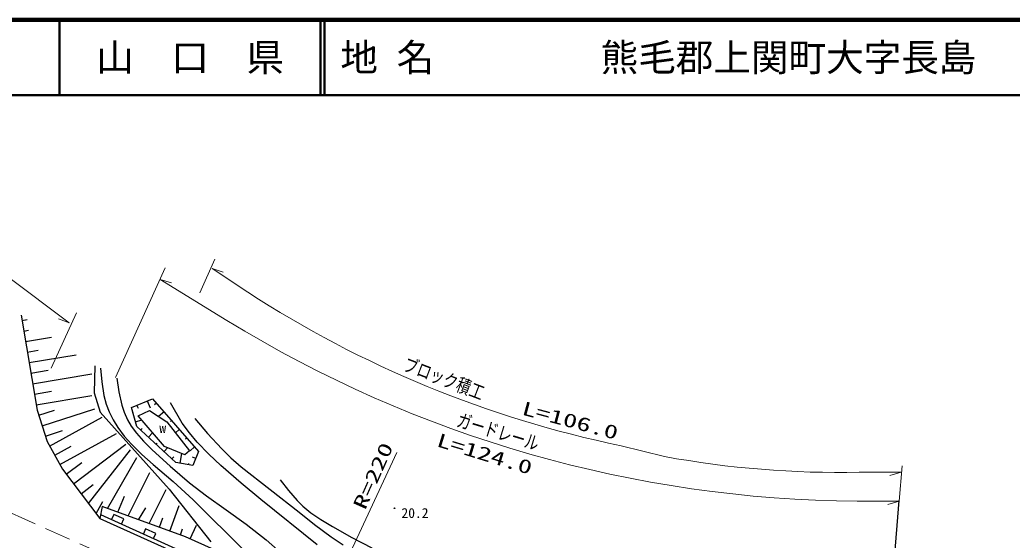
# Model space of a CAD drawing. Units: millimetres, scale not verified. Extents: x 40000 to 680000, y 20000 to 380000.
# Drawn here: x 327726 to 459782, y 310792 to 380000 of the extents above; entities that cross this region are included whole.
import ezdxf
from ezdxf.enums import TextEntityAlignment as Align

# ---------------------------------------------------------------- set-up
doc = ezdxf.new("R2010")
doc.units = ezdxf.units.MM
doc.header["$LTSCALE"] = 1000
doc.linetypes.add('CHAIN', pattern=[18.5, 12, -1.5, 3.5, -1.5])
for name, color, linetype, lineweight in [('M-BGD', 7, 'Continuous', 25), ('M-BMK', 2, 'CHAIN', 13), ('M-BMK-OTRS', 5, 'Continuous', 25), ('M-STR-HTXT', 7, 'Continuous', 13), ('M-TTL', 2, 'Continuous', 140), ('M-TTL-LINE', 7, 'Continuous', 50)]:
    doc.layers.add(name, color=color, linetype=linetype, lineweight=lineweight)
doc.layers.add('M-TTL-TXT', color=7, linetype='Continuous')
doc.styles.add('ＭＳ ゴシック', font='')
doc.styles.get('ＭＳ ゴシック').set_extended_font_data('MS Gothic')

msp = doc.modelspace()

# ---------------------------------------------------------------- linework, layer by layer
at = {"layer": 'M-BGD'}
for p, q in [((327884, 340706), (330011, 328102)), ((328002, 340006), (328698, 340123)), ((328238, 338606), (328865, 338711)), ((328474, 337205), (331955, 337792)), ((328711, 335805), (330172, 336051)), ((328947, 334404), (335211, 335461)), ((329183, 333003), (331480, 333391)), ((329420, 331603), (337306, 332934)), ((337710, 333995), (337610, 330407)), ((338454, 333655), (338630, 331837)), ((338630, 331837), (338909, 330053)), ((340619, 332323), (340900, 330506)), ((329656, 330202), (331951, 330590)), ((337610, 330407), (338408, 327816)), ((340900, 330506), (341291, 328741)), ((329892, 328802), (337306, 330053)), ((338909, 330053), (339204, 328901)), ((339204, 328901), (339591, 327858)), ((342593, 328414), (345384, 329610)), ((344686, 329311), (345080, 328393)), ((345384, 329610), (351490, 322603)), ((345893, 329026), (345642, 328807)), ((349344, 326360), (347780, 329076)), ((330011, 328102), (331350, 323926)), ((330234, 327406), (332356, 328086)), ((330680, 326014), (337714, 328270)), ((338408, 327816), (347576, 317551)), ((339591, 327858), (340125, 326790)), ((341291, 328741), (341598, 327803)), ((341598, 327803), (342042, 326810)), ((343291, 325922), (342593, 328414)), ((342768, 327791), (342850, 327814)), ((343291, 328713), (343450, 328341)), ((343490, 327317), (344985, 328015)), ((344985, 328015), (347277, 326520)), ((346910, 327858), (346190, 327230)), ((331691, 323309), (338673, 327172)), ((340125, 326790), (340765, 325769)), ((342042, 326810), (342540, 325964)), ((343117, 326545), (343950, 326778)), ((346978, 323231), (343490, 327317)), ((347277, 326520), (350307, 322682)), ((347928, 326690), (347789, 326568)), ((350294, 325072), (349344, 326360)), ((351027, 326994), (352703, 324992)), ((331127, 324622), (333417, 325357)), ((333057, 320841), (340571, 324998)), ((340765, 325769), (341620, 324636)), ((342540, 325964), (343243, 325001)), ((343243, 325001), (344174, 323938)), ((348473, 321138), (343291, 325922)), ((343809, 325444), (344009, 325660)), ((344846, 324487), (345397, 325084)), ((348946, 325522), (348424, 325068)), ((351332, 323847), (350294, 325072)), ((352703, 324992), (354584, 322920)), ((331350, 323926), (333398, 320224)), ((334887, 318262), (341843, 323542)), ((341620, 324636), (342563, 323567)), ((342563, 323567), (343965, 322181)), ((344174, 323938), (345333, 322785)), ((345882, 323530), (346013, 323672)), ((349963, 324354), (349790, 324203)), ((352859, 322248), (351332, 323847)), ((332374, 322075), (334548, 323278)), ((336872, 315647), (342452, 322811)), ((345333, 322785), (347717, 320612)), ((346919, 322574), (347376, 323069)), ((349669, 322135), (346978, 323231)), ((349046, 321039), (349266, 322299)), ((350307, 322682), (349669, 322135)), ((350981, 323187), (350395, 322676)), ((351490, 322603), (350766, 320740)), ((354454, 320728), (352859, 322248)), ((354584, 322920), (355816, 321728)), ((333894, 319570), (335954, 321134)), ((339376, 315014), (343310, 321798)), ((343965, 322181), (345462, 320852)), ((347955, 321617), (348200, 321882)), ((350766, 320740), (348473, 321138)), ((350193, 320839), (350219, 320994)), ((351128, 321671), (350715, 321832)), ((355816, 321728), (357177, 320560)), ((333398, 320224), (338361, 313685)), ((342150, 314011), (345026, 319770)), ((345462, 320852), (348113, 318585)), ((347717, 320612), (350294, 318409)), ((357161, 318362), (354454, 320728)), ((357177, 320560), (364904, 314524)), ((348113, 318585), (350782, 316165)), ((350294, 318409), (352577, 316677)), ((359784, 316201), (357161, 318362)), ((362351, 318834), (363460, 317402)), ((335880, 316955), (337503, 318187)), ((344923, 313008), (347209, 317509)), ((347576, 317551), (353157, 310574)), ((363460, 317402), (364639, 316046)), ((337865, 314339), (338788, 315950)), ((340763, 314512), (341673, 316651)), ((350782, 316165), (357722, 309271)), ((352577, 316677), (355190, 314830)), ((367290, 310157), (359784, 316201)), ((364639, 316046), (365390, 315318)), ((338683, 315265), (338361, 313685)), ((349777, 311252), (338683, 315265)), ((343536, 313509), (344480, 315092)), ((347697, 312005), (348931, 315418)), ((355190, 314830), (357838, 312903)), ((364904, 314524), (366933, 312892)), ((365390, 315318), (366467, 314437)), ((366467, 314437), (367784, 313529)), ((338361, 313685), (369401, 299715)), ((338463, 314188), (369592, 300178)), ((340214, 314222), (339906, 313538)), ((341582, 313606), (340214, 314222)), ((341274, 312922), (341582, 313606)), ((346310, 312506), (346764, 313761)), ((367784, 313529), (369337, 312590)), ((344468, 312307), (344160, 311623)), ((345836, 311692), (344468, 312307)), ((345528, 311008), (345836, 311692)), ((349084, 311503), (349371, 312296)), ((350408, 310963), (351238, 312775)), ((357838, 312903), (360518, 310826)), ((366933, 312892), (369176, 311229)), ((369337, 312590), (371919, 311138)), ((364420, 304686), (349777, 311252)), ((360518, 310826), (363183, 308493)), ((369176, 311229), (370769, 310190)), ((371919, 311138), (374586, 309757))]:
    msp.add_line(p, q, dxfattribs=at)
for radius in [50, 30, 10]:
    msp.add_circle((377589, 315031), radius, dxfattribs=at)
at = {"layer": 'M-BMK'}
msp.add_line((318822, 317843), (365937, 296848), dxfattribs=at)
at = {"layer": 'M-BMK-OTRS'}
msp.add_line((441928, 281400), (444751, 316057), dxfattribs=at)
at = {"layer": 'M-STR-HTXT'}
for p, q in [((351675, 343704), (353655, 348155)), ((340474, 332415), (347054, 347015)), ((358057, 343775), (353302, 346939)), ((353302, 346939), (354784, 346458)), ((326072, 345857), (334309, 339679)), ((355279, 340023), (346388, 345441)), ((346388, 345441), (347887, 345019)), ((331875, 333689), (335278, 341047)), ((334309, 339679), (332857, 340243)), ((365937, 296848), (377909, 322472)), ((407737, 323357), (413525, 321910)), ((439411, 319820), (445006, 319822)), ((445006, 319822), (443506, 319401)), ((444725, 315966), (445148, 320663)), ((439173, 315966), (444725, 315966)), ((444725, 315966), (443225, 315546))]:
    msp.add_line(p, q, dxfattribs=at)
for centre, radius, start, end in [((436850, 464837), 144444, 236.94188, 258.37248), ((440288, 478158), 162196, 238.39172, 269.6062), ((436826, 449141), 129347, 259.62222, 271.14508)]:
    msp.add_arc(centre, radius, start, end, dxfattribs=at)
at = {"layer": 'M-TTL'}
msp.add_line((680000, 380000), (40000, 380000), dxfattribs=at)
at = {"layer": 'M-TTL-LINE'}
for p, q in [((333000, 380000), (333000, 370000)), ((367750, 380000), (367750, 370000)), ((368250, 380000), (368250, 370000)), ((40000, 370000), (680000, 370000))]:
    msp.add_line(p, q, dxfattribs=at)

# ---------------------------------------------------------------- texts
at = {"layer": 'M-BGD', "style": 'ＭＳ ゴシック'}
for s, p in [('w', (346290, 324660)), ('20.2', (378516, 313348))]:
    msp.add_text(s, height=1320, dxfattribs=at).set_placement(p, align=Align.BOTTOM_LEFT)
at = {"layer": 'M-STR-HTXT', "style": 'ＭＳ ゴシック'}
for s, rotation, width, p in [('ブロック積工', 339, 0.75, (378392, 332927)), ('L=106.0', 345, 1.5, (394276, 326987)), ('ガードレール', 343, 0.75, (385573, 325448)), ('L=124.0', 343, 1.5, (382902, 322784)), ('R=220', 66, 1.5, (374175, 314480))]:
    msp.add_text(s, height=1833, rotation=rotation, dxfattribs=dict(at, width=width)).set_placement(p, align=Align.BOTTOM_LEFT)
at = {"layer": 'M-TTL-TXT', "style": 'ＭＳ ゴシック'}
msp.add_text('山\u3000口\u3000県', height=3666, dxfattribs=at).set_placement((350375, 375000), align=Align.MIDDLE_CENTER)
for s, p in [('地 名', (370380, 375000)), ('熊毛郡上関町大字長島', (405024, 375000))]:
    msp.add_text(s, height=3666, dxfattribs=at).set_placement(p, align=Align.MIDDLE_LEFT)

doc.saveas('drawing.dxf')
